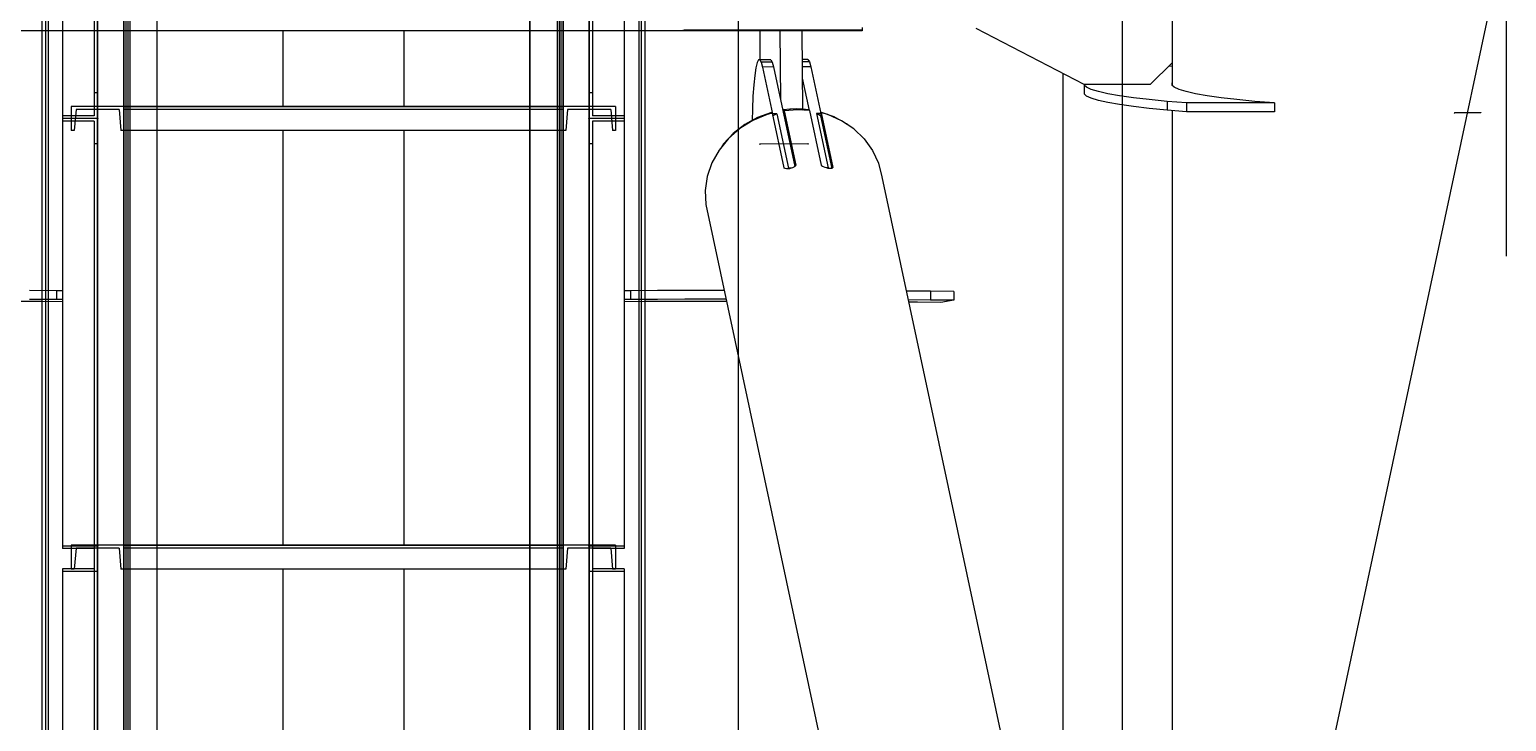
# Model space of a CAD drawing. Header units: millimetres. Extents: x 150209.93 to 150215.05, y 136675.65 to 136679.93.
# Drawn here: x 150211.335 to 150211.4023, y 136677.2667 to 136677.2983 of the extents above; entities that cross this region are included whole.
import ezdxf

# ---------------------------------------------------------------- set-up
doc = ezdxf.new("R2010")
doc.units = ezdxf.units.MM
doc.header["$LTSCALE"] = 0.25
for name, pattern in [('CENTER', [50.8, 31.75, -6.35, 6.35, -6.35]), ('XKITLINE00', [0]), ('XKITLINE02', [4, 2, -2]), ('XKITLINE03', [6, 3, -1, 1, -1])]:
    doc.linetypes.add(name, pattern=pattern)

# ---------------------------------------------------------------- blocks, each defined once
blk = doc.blocks.new('çatıı')
at = {"color": 116, "linetype": 'XKITLINE02', "true_color": 0x136734}
for p, q in [((12037.16, 9590.91), (12037.15, 7919.31)), ((12037.69, 9590.91), (12037.69, 7919.31)), ((12054.92, 9590.91), (12054.92, 7919.31)), ((12055, 9590.95), (12055, 7919.31)), ((12055.46, 9590.91), (12055.45, 7919.31)), ((12055.85, 9590.95), (12055.85, 7919.31)), ((12147.49, 9590.95), (12147.48, 7919.31)), ((12147.49, 9590.95), (12147.48, 7919.31)), ((12154.14, 9590.95), (12154.13, 7919.31)), ((12154.14, 9590.95), (12154.13, 7919.31)), ((12154.54, 9590.91), (12154.53, 7919.31)), ((12154.99, 9590.95), (12154.98, 7919.31)), ((12154.99, 9590.95), (12154.98, 7919.31)), ((12155.07, 9590.91), (12155.07, 7919.31)), ((12172.3, 9590.91), (12172.3, 7919.31)), ((12172.84, 9590.91), (12172.83, 7919.31)), ((12048.2, 8420.09), (12048.2, 8318.11)), ((12049, 8420.09), (12049, 8317.52)), ((12160.98, 8420.09), (12160.98, 8317.52)), ((12161.78, 8420.09), (12161.78, 8318.11)), ((12041, 8414.84), (12041, 8317.52)), ((12168.98, 8414.84), (12168.98, 8317.52)), ((12036.3, 8383.05), (12036.3, 8337.53)), ((12049, 8383.05), (12049, 8317.52)), ((12056.3, 8383.05), (12056.3, 8337.53)), ((12062.5, 8383.05), (12062.5, 8337.53)), ((12147.48, 8383.05), (12147.48, 8337.53)), ((12153.68, 8383.05), (12153.68, 8337.53)), ((12173.68, 8383.05), (12173.68, 8337.53)), ((12049, 8323.35), (12048.2, 8323.35)), ((12161.78, 8323.35), (12160.98, 8323.35)), ((12043, 8320.27), (12043, 8314.77)), ((12055, 8320.27), (12043, 8320.27)), ((12043, 8320.27), (12043, 8314.77)), ((12044.07, 8319.57), (12043.68, 8314.77)), ((12044.07, 8319.57), (12043.68, 8314.77)), ((12053.94, 8319.57), (12044.07, 8319.57)), ((12053.94, 8319.57), (12054.32, 8314.77)), ((12053.94, 8319.57), (12054.32, 8314.77)), ((12055, 8320.27), (12055, 8314.77)), ((12062.5, 8320.27), (12055, 8320.27)), ((12055, 8320.27), (12055, 8314.77)), ((12055, 8320.27), (12055, 8314.77)), ((12154.98, 8319.57), (12055, 8319.57)), ((12154.98, 8320.27), (12147.48, 8320.27)), ((12154.98, 8320.27), (12154.98, 8314.77)), ((12154.98, 8320.27), (12154.98, 8314.77)), ((12166.98, 8320.27), (12154.98, 8320.27)), ((12154.98, 8320.27), (12154.98, 8314.77)), ((12156.05, 8319.57), (12155.66, 8314.77)), ((12156.05, 8319.57), (12155.66, 8314.77)), ((12165.92, 8319.57), (12156.05, 8319.57)), ((12165.92, 8319.57), (12166.3, 8314.77)), ((12165.92, 8319.57), (12166.3, 8314.77)), ((12166.98, 8320.27), (12166.98, 8314.77)), ((12166.98, 8320.27), (12166.98, 8314.77)), ((12048.2, 8318.11), (12041, 8318.11)), ((12049, 8317.52), (12041, 8317.52)), ((12041, 8317.52), (12041, 8219.49)), ((12049, 8317.52), (12041, 8317.52)), ((12048.2, 8316.94), (12041, 8316.94)), ((12048.2, 8316.94), (12048.2, 8214.27)), ((12049, 8317.52), (12049, 8214.27)), ((12168.98, 8317.52), (12160.98, 8317.52)), ((12160.98, 8317.52), (12160.98, 8214.27)), ((12168.98, 8317.52), (12160.98, 8317.52)), ((12168.98, 8318.11), (12161.78, 8318.11)), ((12161.78, 8316.94), (12161.78, 8214.27)), ((12168.98, 8316.94), (12161.78, 8316.94)), ((12168.98, 8317.52), (12168.98, 8219.49)), ((12043.68, 8314.77), (12043, 8314.77)), ((12055, 8314.77), (12054.32, 8314.77)), ((12062.5, 8314.77), (12055, 8314.77)), ((12154.98, 8314.77), (12147.48, 8314.77)), ((12155.66, 8314.77), (12154.98, 8314.77)), ((12166.98, 8314.77), (12166.3, 8314.77)), ((12049, 8311.72), (12048.2, 8311.72)), ((12161.78, 8311.72), (12160.98, 8311.72)), ((12049, 8220.07), (12041, 8220.07)), ((12048.2, 8219.49), (12041, 8219.49)), ((12043, 8220.27), (12043, 8214.77)), ((12055, 8220.27), (12043, 8220.27)), ((12043, 8220.27), (12043, 8214.77)), ((12044.07, 8219.57), (12043.68, 8214.77)), ((12044.07, 8219.57), (12043.68, 8214.77)), ((12053.94, 8219.57), (12044.07, 8219.57)), ((12049, 8220.09), (12048.2, 8220.09)), ((12048.2, 8220.09), (12048.2, 8118.11)), ((12049, 8220.09), (12049, 8117.52)), ((12053.94, 8219.57), (12054.32, 8214.77)), ((12053.94, 8219.57), (12054.32, 8214.77)), ((12055, 8220.27), (12055, 8214.77)), ((12062.5, 8220.27), (12055, 8220.27)), ((12055, 8220.27), (12055, 8214.77)), ((12055, 8220.27), (12055, 8214.77)), ((12154.98, 8219.57), (12055, 8219.57)), ((12154.98, 8220.27), (12147.48, 8220.27)), ((12154.98, 8220.27), (12154.98, 8214.77)), ((12154.98, 8220.27), (12154.98, 8214.77)), ((12166.98, 8220.27), (12154.98, 8220.27)), ((12154.98, 8220.27), (12154.98, 8214.77)), ((12156.05, 8219.57), (12155.66, 8214.77)), ((12156.05, 8219.57), (12155.66, 8214.77)), ((12165.92, 8219.57), (12156.05, 8219.57)), ((12160.98, 8220.09), (12160.98, 8117.52)), ((12161.78, 8220.09), (12160.98, 8220.09)), ((12168.98, 8220.07), (12160.98, 8220.07)), ((12161.78, 8220.09), (12161.78, 8118.11)), ((12168.98, 8219.49), (12161.78, 8219.49)), ((12165.92, 8219.57), (12166.3, 8214.77)), ((12165.92, 8219.57), (12166.3, 8214.77)), ((12166.98, 8220.27), (12166.98, 8214.77)), ((12166.98, 8220.27), (12166.98, 8214.77)), ((12048.2, 8214.84), (12041, 8214.84)), ((12041, 8214.84), (12041, 8117.52)), ((12043.68, 8214.77), (12043, 8214.77)), ((12055, 8214.77), (12054.32, 8214.77)), ((12062.5, 8214.77), (12055, 8214.77)), ((12154.98, 8214.77), (12147.48, 8214.77)), ((12155.66, 8214.77), (12154.98, 8214.77)), ((12168.98, 8214.84), (12161.78, 8214.84)), ((12166.98, 8214.77), (12166.3, 8214.77)), ((12168.98, 8214.84), (12168.98, 8117.52)), ((12049, 8214.26), (12041, 8214.26)), ((12049, 8214.27), (12048.2, 8214.27)), ((12161.78, 8214.27), (12160.98, 8214.27)), ((12168.98, 8214.26), (12160.98, 8214.26))]:
    blk.add_line(p, q, dxfattribs=at)
at = {"color": 1, "linetype": 'XKITLINE03'}
for p, q in [((12049, 7919.31), (12049.01, 9590.91)), ((12055, 9590.95), (12055, 7919.31)), ((12147.48, 7919.31), (12147.49, 9590.95)), ((12160.98, 7919.31), (12160.99, 9590.91)), ((12049, 8414.26), (12049, 8317.52)), ((12160.98, 8317.52), (12160.98, 8414.26)), ((12055, 8320.27), (12154.98, 8320.27)), ((12055, 8320.27), (12055, 8320.27)), ((12154.98, 8320.27), (12154.98, 8320.27)), ((12049, 8317.52), (12049, 8220.07)), ((12160.98, 8220.07), (12160.98, 8317.52)), ((12055, 8220.27), (12154.98, 8220.27)), ((12055, 8220.27), (12055, 8220.27)), ((12154.98, 8220.27), (12154.98, 8220.27)), ((12049, 8214.26), (12049, 8117.52)), ((12160.98, 8117.52), (12160.98, 8214.26))]:
    blk.add_line(p, q, dxfattribs=at)
at = {"color": 8, "linetype": 'CENTER'}
for p, q in [((12370, 7286.23), (12370, 8951.04)), ((12195, 8100.54), (12195, 8908.22)), ((12282.5, 7950.27), (12282.5, 8770.27)), ((12370, 7540.27), (12195, 8360.27)), ((12282.5, 7950.27), (12370, 8360.27)), ((12364.13, 8318.83), (12358.16, 8318.79)), ((12210.84, 8311.73), (12199.89, 8311.66))]:
    blk.add_line(p, q, dxfattribs=at)
at = {"color": 8, "linetype": 'XKITLINE00'}
for p, q in [((12293.8, 8390.02), (12293.8, 8330.21)), ((12223.2, 8337.5), (11986.8, 8337.5)), ((12091.2, 8337.53), (12091.2, 8320.27)), ((12118.8, 8337.53), (12118.8, 8320.27)), ((12182.36, 8337.58), (12182.19, 8337.53)), ((12182.36, 8337.52), (12182.19, 8337.52)), ((12182.6, 8337.62), (12182.36, 8337.58)), ((12182.6, 8337.52), (12182.36, 8337.52)), ((12182.89, 8337.64), (12182.6, 8337.62)), ((12182.89, 8337.52), (12182.6, 8337.52)), ((12183.2, 8337.65), (12182.89, 8337.64)), ((12182.89, 8337.64), (12182.89, 8337.52)), ((12183.2, 8337.52), (12182.89, 8337.52)), ((12223.2, 8337.65), (12183.2, 8337.65)), ((12183.2, 8337.65), (12183.2, 8337.52)), ((12223.2, 8337.52), (12183.2, 8337.52)), ((12199.84, 8337.52), (12199.9, 8330.9)), ((12204.47, 8337.52), (12204.6, 8321.78)), ((12209.45, 8337.52), (12209.6, 8319.65)), ((12223.2, 8338.25), (12223.2, 8337.65)), ((12223.2, 8337.65), (12223.2, 8337.52)), ((12223.2, 8337.52), (12223.2, 8337.5)), ((12223.2, 8337.52), (12223.2, 8337.5)), ((12273.8, 8325.23), (12249.19, 8337.99)), ((12198.99, 8329.07), (12198.73, 8327.35)), ((12199.28, 8330.25), (12198.99, 8329.07)), ((12199.58, 8330.87), (12199.28, 8330.25)), ((12199.9, 8330.9), (12199.58, 8330.87)), ((12202.39, 8330.92), (12199.9, 8330.9)), ((12199.9, 8330.9), (12200.21, 8330.35)), ((12202.7, 8330.37), (12200.21, 8330.35)), ((12200.21, 8330.35), (12200.52, 8329.23)), ((12203.01, 8329.25), (12200.52, 8329.23)), ((12200.52, 8329.23), (12202.79, 8318.57)), ((12202.39, 8330.92), (12202.7, 8330.37)), ((12202.7, 8330.37), (12203.01, 8329.25)), ((12203.01, 8329.25), (12207.84, 8306.57)), ((12210.85, 8330.98), (12209.5, 8330.97)), ((12211.16, 8330.43), (12209.51, 8330.42)), ((12211.47, 8329.31), (12209.51, 8329.3)), ((12210.85, 8330.98), (12211.16, 8330.43)), ((12211.16, 8330.43), (12211.47, 8329.31)), ((12211.47, 8329.31), (12213.74, 8318.65)), ((12293.8, 8330.21), (12288.8, 8325.23)), ((12293.8, 8329.44), (12292.96, 8329.37)), ((12293.8, 8330.21), (12293.8, 8325.1)), ((12198.73, 8327.35), (12198.5, 8325.16)), ((12209.54, 8326.68), (12211.11, 8319.31)), ((12268.91, 8327.76), (12268.91, 8013.19)), ((12293.8, 8325.67), (12293.76, 8325.64)), ((12293.76, 8325.64), (12293.76, 8325.13)), ((12198.32, 8322.57), (12198.18, 8319.63)), ((12198.5, 8325.16), (12198.32, 8322.57)), ((12273.76, 8325.24), (12273.76, 8323.13)), ((12274.31, 8324.62), (12273.76, 8325.13)), ((12274.31, 8322.63), (12273.76, 8323.13)), ((12288.8, 8325.23), (12273.8, 8325.23)), ((12275.4, 8324.12), (12274.31, 8324.62)), ((12275.4, 8322.13), (12274.31, 8322.63)), ((12277.03, 8323.63), (12275.4, 8324.12)), ((12277.03, 8321.63), (12275.4, 8322.13)), ((12279.18, 8323.15), (12277.03, 8323.63)), ((12281.83, 8322.68), (12279.18, 8323.15)), ((12284.98, 8322.24), (12281.83, 8322.68)), ((12288.59, 8321.81), (12284.98, 8322.24)), ((12294.31, 8324.62), (12293.76, 8325.13)), ((12295.4, 8324.12), (12294.31, 8324.62)), ((12297.03, 8323.63), (12295.4, 8324.12)), ((12299.18, 8323.15), (12297.03, 8323.63)), ((12301.83, 8322.68), (12299.18, 8323.15)), ((12304.98, 8322.24), (12301.83, 8322.68)), ((12308.59, 8321.81), (12304.98, 8322.24)), ((12198.18, 8319.63), (12198.12, 8317.08)), ((12202.55, 8318.91), (12199.37, 8317.77)), ((12202.7, 8318.7), (12201.55, 8318.43)), ((12202.55, 8318.91), (12202.6, 8318.68)), ((12202.7, 8318.7), (12205.34, 8306.3)), ((12205.26, 8319.47), (12205.23, 8318.81)), ((12206.7, 8319.63), (12205.26, 8319.47)), ((12205.26, 8319.47), (12205.39, 8318.85)), ((12205.4, 8319.28), (12205.37, 8318.42)), ((12205.39, 8318.85), (12205.37, 8318.19)), ((12208.52, 8319.52), (12205.4, 8319.28)), ((12205.4, 8319.28), (12208.05, 8306.89)), ((12208.15, 8319.69), (12206.7, 8319.63)), ((12206.7, 8319.63), (12206.75, 8319.39)), ((12209.6, 8319.65), (12208.15, 8319.69)), ((12211.18, 8319.3), (12208.52, 8319.52)), ((12209.6, 8319.65), (12209.64, 8319.43)), ((12211.03, 8319.51), (12209.6, 8319.65)), ((12211.03, 8319.51), (12211.07, 8319.31)), ((12211.18, 8319.3), (12213.82, 8306.9)), ((12213.74, 8318.65), (12212.78, 8318.64)), ((12212.78, 8318.64), (12215.43, 8306.24)), ((12213.72, 8318.14), (12212.78, 8318.64)), ((12216.8, 8317.89), (12213.7, 8318.99)), ((12213.7, 8318.99), (12213.7, 8318.87)), ((12213.7, 8318.99), (12213.83, 8318.37)), ((12213.74, 8318.65), (12213.72, 8318.14)), ((12213.85, 8318.77), (12213.81, 8317.87)), ((12213.85, 8318.77), (12216.49, 8306.37)), ((12215.37, 8318.39), (12213.85, 8318.77)), ((12279.18, 8321.15), (12277.03, 8321.63)), ((12281.83, 8320.69), (12279.18, 8321.15)), ((12284.98, 8320.24), (12281.83, 8320.69)), ((12288.59, 8319.82), (12284.98, 8320.24)), ((12292.65, 8321.42), (12288.59, 8321.81)), ((12292.65, 8319.42), (12288.59, 8319.82)), ((12292.65, 8321.42), (12292.65, 8319.42)), ((12297.11, 8321.05), (12292.65, 8321.42)), ((12297.11, 8319.06), (12292.65, 8319.42)), ((12293.8, 8319.33), (12293.8, 7745.64)), ((12297.11, 8321.05), (12297.11, 8319.06)), ((12317.11, 8321.05), (12297.11, 8321.05)), ((12317.11, 8319.06), (12297.11, 8319.06)), ((12312.65, 8321.42), (12308.59, 8321.81)), ((12317.11, 8321.05), (12312.65, 8321.42)), ((12317.11, 8321.05), (12317.11, 8319.06)), ((12196.43, 8316.15), (12193.81, 8314.12)), ((12198.3, 8317.08), (12195.33, 8315.24)), ((12199.37, 8317.77), (12196.43, 8316.15)), ((12201.55, 8318.43), (12198.3, 8317.08)), ((12199.37, 8317.77), (12199.42, 8317.54)), ((12202.79, 8318.57), (12202.78, 8318.3)), ((12203.75, 8318.58), (12202.79, 8318.57)), ((12203.75, 8318.58), (12202.83, 8318.09)), ((12203.75, 8318.58), (12206.4, 8306.18)), ((12205.37, 8318.42), (12207.89, 8306.62)), ((12213.72, 8318.14), (12216.28, 8306.15)), ((12213.83, 8318.37), (12213.81, 8317.74)), ((12213.81, 8317.87), (12216.32, 8306.16)), ((12218.5, 8317.01), (12215.37, 8318.39)), ((12217.87, 8317.29), (12216.8, 8317.89)), ((12216.8, 8317.89), (12216.83, 8317.75)), ((12221.3, 8315.16), (12218.5, 8317.01)), ((12219.63, 8316.31), (12219.2, 8316.55)), ((12219.94, 8316.06), (12219.63, 8316.31)), ((12091.2, 8314.77), (12091.2, 8220.27)), ((12118.8, 8314.77), (12118.8, 8220.27)), ((12192.73, 8312.96), (12190.58, 8310.33)), ((12192.58, 8312.78), (12191.59, 8311.71)), ((12195.33, 8315.24), (12192.73, 8312.96)), ((12193.81, 8314.12), (12192.83, 8313.05)), ((12223.68, 8312.87), (12221.3, 8315.16)), ((12223.68, 8312.87), (12225.57, 8310.23)), ((12190.58, 8310.33), (12188.95, 8307.42)), ((12191.59, 8311.71), (12191.13, 8311.01)), ((12225.57, 8310.23), (12226.92, 8307.3)), ((12188.95, 8307.42), (12187.9, 8304.31)), ((12205.34, 8306.3), (12205.45, 8306.18)), ((12205.65, 8306.08), (12205.45, 8306.18)), ((12205.93, 8306.03), (12205.65, 8306.08)), ((12206.26, 8306.03), (12205.93, 8306.03)), ((12206.4, 8306.18), (12206.11, 8306.03)), ((12206.62, 8306.07), (12206.26, 8306.03)), ((12207.06, 8306.19), (12206.4, 8306.18)), ((12206.99, 8306.16), (12206.62, 8306.07)), ((12207.34, 8306.29), (12206.99, 8306.16)), ((12207.64, 8306.44), (12207.34, 8306.29)), ((12207.72, 8306.5), (12207.64, 8306.44)), ((12207.86, 8306.59), (12207.72, 8306.5)), ((12208, 8306.73), (12207.86, 8306.59)), ((12208.05, 8306.89), (12208, 8306.73)), ((12213.82, 8306.9), (12213.93, 8306.75)), ((12214.13, 8306.6), (12213.93, 8306.75)), ((12214.4, 8306.47), (12214.13, 8306.6)), ((12214.73, 8306.37), (12214.4, 8306.47)), ((12214.76, 8306.36), (12214.73, 8306.37)), ((12215.09, 8306.24), (12214.76, 8306.36)), ((12215.45, 8306.15), (12215.09, 8306.24)), ((12215.43, 8306.24), (12215.09, 8306.24)), ((12215.66, 8306.12), (12215.43, 8306.24)), ((12215.79, 8306.1), (12215.45, 8306.15)), ((12216.08, 8306.1), (12215.79, 8306.1)), ((12216.31, 8306.15), (12216.08, 8306.1)), ((12216.45, 8306.24), (12216.31, 8306.15)), ((12216.49, 8306.37), (12216.45, 8306.24)), ((12226.92, 8307.3), (12227.69, 8304.19)), ((12187.9, 8304.31), (12187.44, 8301.1)), ((12227.69, 8304.19), (12268.91, 8111.04)), ((12187.44, 8301.1), (12187.59, 8297.89)), ((12187.59, 8297.89), (12259.24, 7962.16)), ((12039.6, 8278.26), (12033.47, 8278.29)), ((12039.6, 8278.26), (12039.6, 8276.26)), ((12041, 8278.24), (12039.6, 8278.26)), ((12170.39, 8278.26), (12168.98, 8278.24)), ((12176.53, 8278.29), (12170.39, 8278.26)), ((12170.39, 8278.26), (12170.39, 8276.26)), ((12182.81, 8278.32), (12176.53, 8278.29)), ((12189.21, 8278.34), (12182.81, 8278.32)), ((12191.76, 8278.34), (12189.21, 8278.34)), ((12036.39, 8275.77), (12030.11, 8275.8)), ((12039.6, 8276.26), (12033.47, 8276.29)), ((12041, 8275.75), (12036.39, 8275.77)), ((12041, 8276.25), (12039.6, 8276.26)), ((12170.39, 8276.26), (12168.98, 8276.25)), ((12173.6, 8275.77), (12168.98, 8275.75)), ((12176.53, 8276.29), (12170.39, 8276.26)), ((12179.88, 8275.8), (12173.6, 8275.77)), ((12182.81, 8276.32), (12176.53, 8276.29)), ((12186.28, 8275.82), (12179.88, 8275.8)), ((12189.21, 8276.34), (12182.81, 8276.32)), ((12192.3, 8275.83), (12186.28, 8275.82)), ((12192.19, 8276.34), (12189.21, 8276.34)), ((12238.76, 8278.14), (12233.23, 8278.19)), ((12238.76, 8276.14), (12233.66, 8276.19)), ((12235.83, 8275.62), (12233.78, 8275.64)), ((12241.15, 8275.56), (12235.83, 8275.62)), ((12244.08, 8278.08), (12238.76, 8278.14)), ((12238.76, 8278.14), (12238.76, 8276.14)), ((12244.08, 8276.08), (12238.76, 8276.14)), ((12244.08, 8276.08), (12241.15, 8275.56)), ((12244.08, 8278.08), (12244.08, 8276.08)), ((12091.2, 8214.77), (12091.2, 8120.27)), ((12118.8, 8214.77), (12118.8, 8120.27))]:
    blk.add_line(p, q, dxfattribs=at)
at = {"color": 7, "linetype": 'XKITLINE00'}
for p, q in [((12036.3, 8337.53), (12036.3, 8098.61)), ((12056.3, 8337.53), (12056.3, 8067.66)), ((12062.5, 8337.53), (12062.5, 8058.07)), ((12147.48, 8337.53), (12147.48, 7926.59)), ((12153.68, 8337.53), (12153.68, 7919.31)), ((12173.68, 8337.53), (12173.68, 7919.31)), ((12147.48, 8320.27), (12062.5, 8320.27)), ((12147.48, 8314.77), (12062.5, 8314.77)), ((12147.48, 8220.27), (12062.5, 8220.27)), ((12147.48, 8214.77), (12062.5, 8214.77))]:
    blk.add_line(p, q, dxfattribs=at)
at = {"color": 1, "linetype": 'XKITLINE00'}
for centre in [(12055, 8320.27), (12055, 8320.27), (12154.98, 8320.27), (12154.98, 8320.27), (12049, 8317.52), (12049, 8317.52), (12160.98, 8317.52), (12160.98, 8317.52), (12049, 8220.07), (12055, 8220.27), (12055, 8220.27), (12154.98, 8220.27), (12154.98, 8220.27), (12160.98, 8220.07), (12049, 8214.26), (12160.98, 8214.26)]:
    blk.add_circle(centre, 0.05, dxfattribs=at)
at = {"color": 8, "linetype": 'XKITLINE00'}
for centre in [(12358.16, 8318.79), (12364.13, 8318.83), (12199.89, 8311.66), (12210.84, 8311.73)]:
    blk.add_circle(centre, 0.05, dxfattribs=at)

msp = doc.modelspace()

# ---------------------------------------------------------------- block references
at = {"xscale": 0.0002000170049888334, "yscale": 0.0002000170049888334, "zscale": 0.0002000170049888334}
msp.add_blockref('çatıı', (150208.928067, 136675.630592), dxfattribs=at)

doc.saveas('drawing.dxf')
